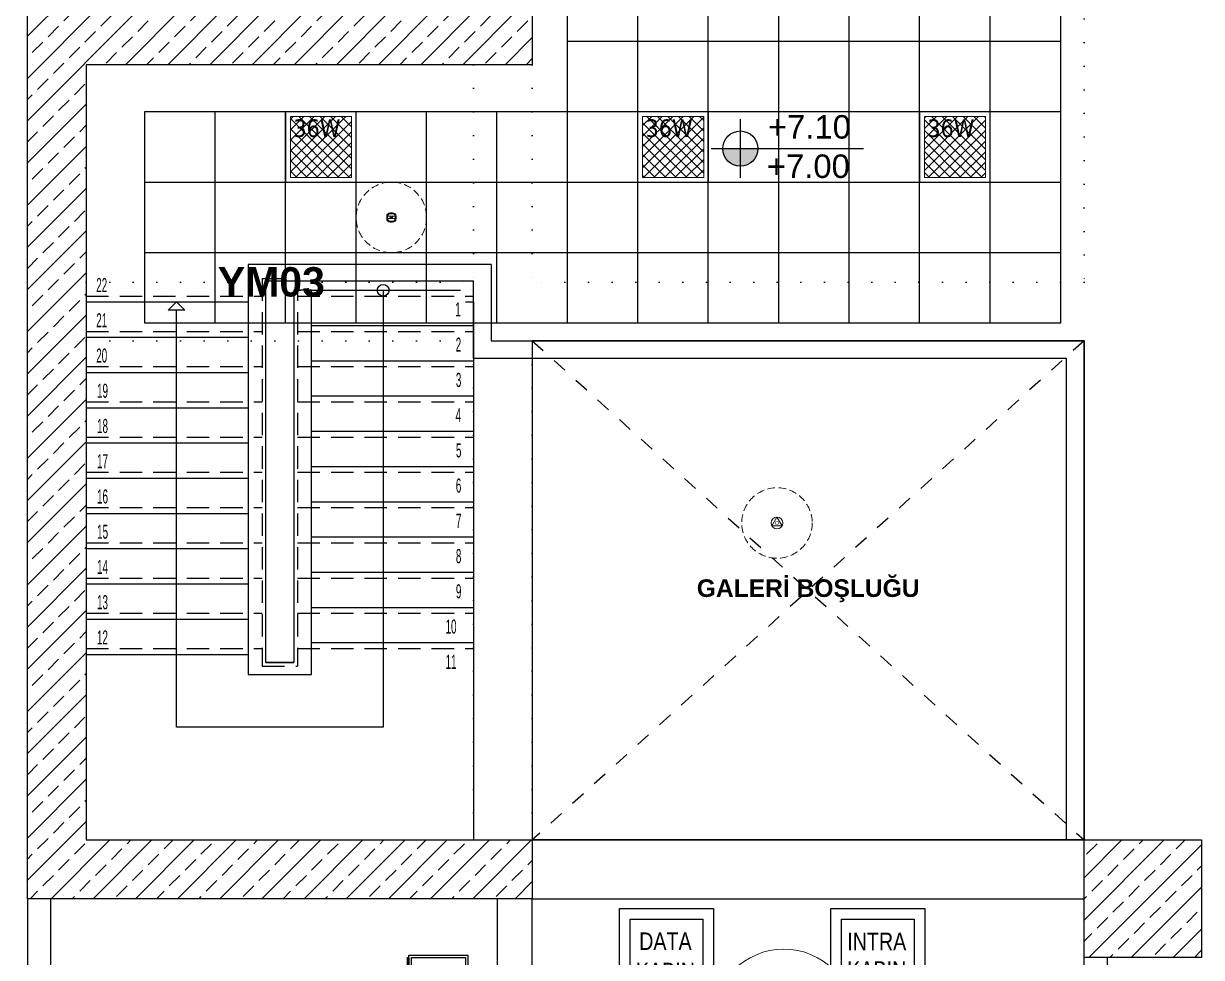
# Model space of a CAD drawing. Header units: centimetres. Extents: x 405564 to 502064, y 46284 to 60634.
# Drawn here: x 461146 to 462150, y 53433 to 54228 of the extents above; entities that cross this region are included whole.
import ezdxf
from ezdxf.enums import TextEntityAlignment as Align

# ---------------------------------------------------------------- set-up
doc = ezdxf.new("R2010")
doc.units = ezdxf.units.CM
for name, pattern in [('3+1_3b$0$DASHED', [0.25, 0.125, -0.125]), ('ACAD_ISO07W100', [3, 0, -3]), ('DASHED', [19.05, 12.7, -6.35]), ('DOT', [0.25, 0, -0.25]), ('HIDDEN', [9.525, 6.35, -3.175])]:
    doc.linetypes.add(name, pattern=pattern)
doc.layers.get('0').update_dxf_attribs({"color": 8, "lineweight": 9})
for name, color, linetype in [('0-KRCN-ASMATAVAN-130426', 8, 'Continuous'), ('AS_DOS_TERAS_UST', 8, 'ACAD_ISO07W100'), ('AS_DUV_GAZBETON', 8, 'Continuous'), ('AS_MER', 8, 'Continuous'), ('AS_MER YON', 8, 'Continuous'), ('AS_MER_HIDDEN', 8, 'HIDDEN'), ('AS_MER_KORK', 8, 'Continuous'), ('AS_SMB_KOT', 8, 'Continuous'), ('AS_TA_BETONARME', 5, 'Continuous'), ('AS_TA_TARAMA', 8, 'Continuous'), ('AS_TEFR_CIHAZ', 8, 'Continuous'), ('AS_YAZI', 8, 'Continuous')]:
    doc.layers.add(name, color=color, linetype=linetype)
doc.layers.add('0-KRCN-AYDINLATMA-130426', color=8, linetype='Continuous', lineweight=9)
doc.layers.add('0-KRCN-MİMARİ-220526', color=8, linetype='Continuous', lineweight=9)
doc.styles.add('2', font='arial.ttf', dxfattribs={"width": 0.9, "height": 200})
doc.styles.add('_yazı-50', font='arial.ttf')
doc.styles.add('ACILIM', font='arial.ttf', dxfattribs={"width": 0.5})
doc.styles.add('Arial', font='arial.ttf', dxfattribs={"height": 150})
doc.styles.add('Kalin02', font='arialbd.ttf')
doc.styles.add('TAHOMA', font='tahoma.ttf')
pattern_1 = [(225, (17560.68, -7819.299), (17.96051, -17.96051), []), (225, (17542.72, -7819.299), (17.96051, -17.96051), [12.7, -6.35])]

# ---------------------------------------------------------------- blocks, each defined once
blk = doc.blocks.new('ABB 6131-21-24-500')
at = {"layer": '0-KRCN-AYDINLATMA-130426'}
for p, q in [((-4, -1), (-4, 1)), ((3.2, 1), (-3.2, 1)), ((-3.2, -0.8), (-3.2, 0.8)), ((-1, 4), (1, 4)), ((-1, -0.9), (-1, 1)), ((-0.8, 3.2), (0.8, 3.2)), ((1, -0.9), (1, 1)), ((3.2, 0.8), (3.2, -0.8)), ((4, 1), (4, -1)), ((3.2, -0.9), (-3.2, -0.9)), ((1, -4), (-1, -4)), ((0.8, -3.2), (-0.8, -3.2))]:
    blk.add_line(p, q, dxfattribs=at)
at = {"layer": '0-KRCN-AYDINLATMA-130426', "linetype": 'HIDDEN'}
blk.add_circle((0, 0), 30, dxfattribs=at)
at = {"layer": '0-KRCN-AYDINLATMA-130426'}
for centre, radius in [((-0.5, 0), 0.0887), ((0, 0), 0.16), ((0.5, 0), 0.0887)]:
    blk.add_circle(centre, radius, dxfattribs=at)
for centre, radius, start, end in [((-1, 1), 3, 90, 180), ((-0.8, 0.8), 2.4, 90, 180), ((0.8, 0.8), 2.4, 0, 90), ((1, 1), 3, 0, 90), ((-1, -1), 3, 180, 270), ((-0.8, -0.8), 2.4, 180, 270), ((0.8, -0.8), 2.4, 270, 0), ((1, -1), 3, 270, 0)]:
    blk.add_arc(centre, radius, start, end, dxfattribs=at)
blk = doc.blocks.new('AST-OD-OD')
at = {"layer": '0-KRCN-AYDINLATMA-130426'}
for p, q in [((0.3, 5), (-4, -2.5)), ((4.6, -2.5), (0.3, 5)), ((4.6, -2.5), (-4, -2.5))]:
    blk.add_line(p, q, dxfattribs=at)
at = {"layer": '0-KRCN-AYDINLATMA-130426', "linetype": 'HIDDEN'}
blk.add_circle((0.3, 0), 30, dxfattribs=at)
at = {"layer": '0-KRCN-AYDINLATMA-130426'}
blk.add_circle((0.3, 0), 5, dxfattribs=at)
at = {"layer": '0-KRCN-AYDINLATMA-130426', "style": '2'}
blk.add_text('O', height=3.43, dxfattribs=at).set_placement((0.3, 0), align=Align.MIDDLE)
blk = doc.blocks.new('SIVA ÜSTÜ TİPİ HOPARLÖR')
at = {"layer": '0-KRCN-AYDINLATMA-130426'}
h = blk.add_hatch(color=256, dxfattribs=at)
h.dxf.hatch_style = 1
h.paths.add_polyline_path([(9.2, 0, 1), (-9.2, 0, 1)])
h.paths.add_polyline_path([(8.2, 0, -1), (-8.2, 0, -1)], flags=16)
h.paths.add_polyline_path([(1.3, -3.9, -0.598176), (0.3, -4.4), (-2.7, -2.4, 0.147433), (-3, -2.3), (-5.1, -2.3, -0.414214), (-5.7, -1.7), (-5.7, 1.7, -0.414214), (-5.1, 2.3), (-3, 2.3, 0.147433), (-2.7, 2.4), (0.3, 4.4, -0.598176), (1.3, 3.9)], flags=0)
h = blk.add_hatch(color=256, dxfattribs=at)
h.dxf.hatch_style = 1
h.paths.add_polyline_path([(0.3, -4.4, 0.598176), (1.3, -3.9), (1.3, 3.9, 0.598176), (0.3, 4.4), (-2.7, 2.4, -0.147433), (-3, 2.3), (-5.1, 2.3, 0.414214), (-5.7, 1.7), (-5.7, -1.7, 0.414214), (-5.1, -2.3), (-3, -2.3, -0.147433), (-2.7, -2.4)])
at = {"layer": '0-KRCN-AYDINLATMA-130426', "const_width": 0.317}
blk.add_lwpolyline([(0.3, -4.4, 0.598176), (1.3, -3.9), (1.3, 3.9, 0.598176), (0.3, 4.4), (-2.7, 2.4, -0.147433), (-3, 2.3), (-5.1, 2.3, 0.414214), (-5.7, 1.7), (-5.7, -1.7, 0.414214), (-5.1, -2.3), (-3, -2.3, -0.147433), (-2.7, -2.4)], format="xyb", close=True, dxfattribs=at)
for points in [[(2.4, 1.3, -0.601398), (2.4, -1.3)], [(2.8, 2.5, -0.658812), (2.8, -2.5)], [(3.2, 3.7, -0.680488), (3.2, -3.7)]]:
    blk.add_lwpolyline(points, format="xyb", dxfattribs=at)
at = {"layer": '0-KRCN-AYDINLATMA-130426'}
blk.add_circle((0, 0), 60, dxfattribs=at)
at = {"layer": '0-KRCN-AYDINLATMA-130426', "ltscale": 0.1}
for radius in [9.5, 9.24, 8.23]:
    blk.add_circle((0, 0), radius, dxfattribs=at)
blk = doc.blocks.new('36W 60x60 cm  SIVA ALTI LED ARMATÜR')
at = {"layer": '0-KRCN-AYDINLATMA-130426'}
h = blk.add_hatch(dxfattribs=at)
h.set_pattern_fill('ANSI37', color=256, scale=2)
h.paths.add_polyline_path([(-26, 26), (26, 26), (26, -26), (-26, -26)])
for points in [[(-30, 30), (30, 30), (30, -30), (-30, -30)], [(-26, 26), (26, 26), (26, -26), (-26, -26)]]:
    blk.add_lwpolyline(points, close=True, dxfattribs=at)
at = {"layer": '0-KRCN-AYDINLATMA-130426', "insert": (-23.5, 23.5), "char_height": 15, "attachment_point": 1, "style": 'TAHOMA'}
blk.add_mtext_dynamic_manual_height_columns('{\\fTahoma|b0|i0|c162|p34;36W}', width=52.946, gutter_width=1.25, heights=[0], dxfattribs=at)
blk = doc.blocks.new('G$C27E741DA')
at = {"layer": '0-KRCN-AYDINLATMA-130426'}
for name, p in [('36W 60x60 cm  SIVA ALTI LED ARMATÜR', (23335.7, 6988.5)), ('36W 60x60 cm  SIVA ALTI LED ARMATÜR', (23635.7, 6988.5)), ('36W 60x60 cm  SIVA ALTI LED ARMATÜR', (23875.7, 6988.5)), ('ABB 6131-21-24-500', (23395.7, 6928.5)), ('AST-OD-OD', (23723.8, 6668.4)), ('SIVA ÜSTÜ TİPİ HOPARLÖR', (23729.9, 6245.6))]:
    blk.add_blockref(name, p, dxfattribs=at)
blk = doc.blocks.new('50x80 DİKİLİTİP PANO')
for points in [[(-38, 51.2), (38, 51.2), (38, 50), (-38, 50)], [(38, 48), (38, 2), (-38, 2), (-38, 48)]]:
    blk.add_lwpolyline(points, close=True)
blk.add_lwpolyline([(40, 50), (40, 0), (-40, 0), (-40, 50), (40, 50)])
blk = doc.blocks.new('INTRANET KABINET')
for points in [[(-40, 9), (40, 9), (40, -71), (-40, -71)], [(-31, 0), (31, 0), (31, -62), (-31, -62)]]:
    blk.add_lwpolyline(points, close=True)
at = {"style": 'Arial', "width": 0.8}
for s, p in [('INTRA', (-1, -19.1)), ('KABIN', (-1, -43.4))]:
    blk.add_text(s, height=15, dxfattribs=at).set_placement(p, align=Align.MIDDLE_CENTER)
blk = doc.blocks.new('DATA KABINET')
for points in [[(40, 0), (-40, 0), (-40, 80), (40, 80)], [(31, 9), (-31, 9), (-31, 71), (31, 71)]]:
    blk.add_lwpolyline(points, close=True)
at = {"style": 'Arial', "width": 0.8}
for s, p in [('DATA', (-1, 52.1)), ('KABIN', (-1, 26.3))]:
    blk.add_text(s, height=15, dxfattribs=at).set_placement(p, align=Align.MIDDLE_CENTER)
blk = doc.blocks.new('Elektrik_1.kat_Cihazlar_FA')
at = {"color": 252}
for name, p in [('DATA KABINET', (10394.4, -3388.3)), ('INTRANET KABINET', (10574.4, -3317.3))]:
    blk.add_blockref(name, p, dxfattribs=at)
at = {"color": 252, "rotation": 90}
blk.add_blockref('50x80 DİKİLİTİP PANO', (10225, -3388.1), dxfattribs=at)
blk = doc.blocks.new('kot01')
at = {"layer": 'AS_SMB_KOT'}
h = blk.add_hatch(color=8, dxfattribs=at)
edge = h.paths.add_edge_path()
edge.add_arc((0, 0), 0.3, 180, 360)
edge.add_line((0.3, 0), (-0.3, 0))
for p, q in [((0, -0.5), (0, 0.5)), ((-0.5, 0), (2.1, 0))]:
    blk.add_line(p, q, dxfattribs=at)
blk.add_circle((0, 0), 0.3, dxfattribs=at)
at = {"layer": 'AS_SMB_KOT', "style": '_yazı-50'}
for tag, p in [('INCE', (0.434, 0.1)), ('KABA', (0.434, -0.5))]:
    blk.add_attdef(tag, p, '', height=0.4, dxfattribs=at)
blk = doc.blocks.new('A$C6A10300A')
at = {"layer": 'AS_TA_TARAMA'}
h = blk.add_hatch(dxfattribs=at)
h.set_pattern_fill('ANSI33', color=256, scale=4, angle=180)
h.set_pattern_definition(pattern_1)
h.paths.add_polyline_path([(23135.68, -7101.45), (23515.68, -7101.45), (23515.68, -7151.45), (23085.68, -7151.45), (23085.68, -6101.45), (23515.68, -6101.45), (23515.68, -6151.45), (23135.68, -6151.45), (23135.68, -6391.45), (23515.68, -6391.45), (23515.68, -6441.45), (23135.68, -6441.45)])
h = blk.add_hatch(dxfattribs=at)
h.set_pattern_fill('ANSI33', color=256, scale=4, angle=180)
h.set_pattern_definition(pattern_1)
h.paths.add_polyline_path([(23985.68, -7201.45), (23985.68, -7101.45), (24085.68, -7101.45), (24085.68, -7201.45)], flags=17)
at = {"layer": 'AS_DOS_TERAS_UST', "linetype": 'DOT', "ltscale": 80}
for p, q in [((23985.68, -6201.45), (23985.68, -6626.45)), ((23465.68, -6441.45), (23465.68, -6626.45)), ((23515.68, -6441.45), (23515.68, -6626.45)), ((23135.68, -6626.45), (23465.68, -6626.45)), ((23985.68, -6626.45), (23515.68, -6626.45)), ((23135.68, -6676.45), (23465.68, -6676.45)), ((23465.68, -6676.45), (23465.68, -7101.45)), ((23515.68, -6676.45), (23515.68, -7101.45)), ((23985.68, -6676.45), (23515.68, -6676.45)), ((23985.68, -6676.45), (23985.68, -7101.45)), ((22850.68, -7101.45), (23085.68, -7101.45)), ((23515.68, -7101.45), (23985.68, -7101.45))]:
    blk.add_line(p, q, dxfattribs=at)
at = {"layer": 'AS_DOS_TERAS_UST', "linetype": '3+1_3b$0$DASHED', "ltscale": 100}
for points in [[(23515.68, -6676.45), (23985.68, -7101.45)], [(23985.68, -6676.45), (23515.68, -7101.45)]]:
    blk.add_lwpolyline(points, dxfattribs=at)
at = {"layer": 'AS_DUV_GAZBETON'}
blk.add_lwpolyline([(23985.68, -7101.45), (23515.68, -7101.45), (23515.68, -7151.45), (23985.68, -7151.45)], close=True, dxfattribs=at)
for points in [[(23985.68, -7531.45), (23985.68, -7531.45), (23985.68, -7551.45), (24065.68, -7551.45), (24065.68, -7681.45), (23105.68, -7681.45), (23105.68, -7151.45), (23085.68, -7151.45), (23085.68, -7701.45), (24065.68, -7701.45), (24065.68, -7841.45), (24085.68, -7841.45), (24085.68, -7531.45), (24005.68, -7531.45)], [(23985.68, -7361.45), (23515.68, -7361.45), (23515.68, -7151.45), (23485.68, -7151.45), (23485.68, -7381.45), (23985.68, -7381.45)], [(24005.68, -7236.45), (23985.68, -7236.45), (23985.68, -7201.45)], [(24005.68, -7236.45), (24005.68, -7201.45)]]:
    blk.add_lwpolyline(points, dxfattribs=at)
at = {"layer": 'AS_MER'}
for p, q in [((23312.68, -6633.45), (23318.68, -6633.45)), ((23322.68, -6633.45), (23454.68, -6633.45)), ((23135.68, -6643.45), (23142.68, -6643.45)), ((23135.68, -6643.45), (23273.68, -6643.45)), ((23327.68, -6663.45), (23465.68, -6663.45)), ((23135.68, -6673.45), (23142.68, -6673.45)), ((23135.68, -6673.45), (23273.68, -6673.45)), ((23327.68, -6693.45), (23465.68, -6693.45)), ((23135.68, -6703.45), (23142.68, -6703.45)), ((23135.68, -6703.45), (23273.68, -6703.45)), ((23327.68, -6723.45), (23465.68, -6723.45)), ((23135.68, -6733.45), (23142.68, -6733.45)), ((23135.68, -6733.45), (23273.68, -6733.45)), ((23327.68, -6753.45), (23465.68, -6753.45)), ((23135.68, -6763.45), (23142.68, -6763.45)), ((23135.68, -6763.45), (23273.68, -6763.45)), ((23327.68, -6783.45), (23465.68, -6783.45)), ((23135.68, -6793.45), (23142.68, -6793.45)), ((23135.68, -6793.45), (23273.68, -6793.45)), ((23327.68, -6813.45), (23465.68, -6813.45)), ((23135.68, -6823.45), (23142.68, -6823.45)), ((23135.68, -6823.45), (23273.68, -6823.45)), ((23327.68, -6843.45), (23465.68, -6843.45)), ((23135.68, -6853.45), (23142.68, -6853.45)), ((23135.68, -6853.45), (23273.68, -6853.45)), ((23327.68, -6873.45), (23465.68, -6873.45)), ((23135.68, -6883.45), (23142.68, -6883.45)), ((23135.68, -6883.45), (23273.68, -6883.45)), ((23327.68, -6903.45), (23465.68, -6903.45)), ((23135.68, -6913.45), (23142.68, -6913.45)), ((23135.68, -6913.45), (23273.68, -6913.45)), ((23327.68, -6933.45), (23465.68, -6933.45)), ((23135.68, -6943.45), (23273.68, -6943.45)), ((23288.68, -6950.45), (23312.68, -6950.45))]:
    blk.add_line(p, q, dxfattribs=at)
for points in [[(23288.68, -6673.45), (23288.68, -6625.45)], [(23288.68, -6950.45), (23288.68, -6914.45)]]:
    blk.add_lwpolyline(points, dxfattribs=at)
at = {"layer": 'AS_MER YON'}
for points in [[(23388.68, -6633.45), (23388.68, -7005.45), (23212.68, -7005.45), (23212.68, -6650.45)], [(23458.68, -6643.45), (23465.68, -6643.45), (23465.68, -7101.45)], [(23465.68, -7101.45), (23985.68, -7101.45), (23985.68, -6676.45), (23515.68, -6676.45)], [(23515.68, -6676.45), (23515.68, -7101.45)]]:
    blk.add_lwpolyline(points, dxfattribs=at)
blk.add_lwpolyline([(23205.68, -6650.45), (23205.68, -6650.45), (23212.68, -6643.45), (23219.68, -6650.45)], close=True, dxfattribs=at)
blk.add_circle((23388.68, -6633.45), 5, dxfattribs=at)
at = {"layer": 'AS_MER_HIDDEN', "linetype": 'DASHED', "ltscale": 1.5}
for p, q in [((23285.68, -6623.45), (23285.68, -6953.45)), ((23285.68, -6623.45), (23315.68, -6623.45)), ((23315.68, -6623.45), (23315.68, -6953.45)), ((23135.68, -6638.45), (23285.68, -6638.45)), ((23315.68, -6638.45), (23465.68, -6638.45)), ((23135.68, -6668.45), (23285.68, -6668.45)), ((23315.68, -6668.45), (23465.68, -6668.45)), ((23135.68, -6698.45), (23285.68, -6698.45)), ((23315.68, -6698.45), (23465.68, -6698.45)), ((23135.68, -6728.45), (23285.68, -6728.45)), ((23315.68, -6728.45), (23465.68, -6728.45)), ((23135.68, -6758.45), (23285.68, -6758.45)), ((23315.68, -6758.45), (23465.68, -6758.45)), ((23135.68, -6788.45), (23285.68, -6788.45)), ((23315.68, -6788.45), (23465.68, -6788.45)), ((23135.68, -6818.45), (23285.68, -6818.45)), ((23315.68, -6818.45), (23465.68, -6818.45)), ((23135.68, -6848.45), (23285.68, -6848.45)), ((23315.68, -6848.45), (23465.68, -6848.45)), ((23135.68, -6878.45), (23285.68, -6878.45)), ((23315.68, -6878.45), (23465.68, -6878.45)), ((23135.68, -6908.45), (23285.68, -6908.45)), ((23315.68, -6908.45), (23465.68, -6908.45)), ((23135.68, -6938.45), (23285.68, -6938.45)), ((23315.68, -6938.45), (23465.68, -6938.45)), ((23285.68, -6953.45), (23315.68, -6953.45))]:
    blk.add_line(p, q, dxfattribs=at)
at = {"layer": 'AS_MER_HIDDEN'}
blk.add_lwpolyline([(23312.68, -6633.45), (23312.68, -6662.45)], dxfattribs=at)
at = {"layer": 'AS_MER_KORK'}
for points in [[(23480.68, -6611.45), (23273.68, -6611.45), (23273.68, -6960.45)], [(23480.68, -6611.45), (23480.68, -6676.45), (23985.68, -6676.45), (23985.68, -7101.45), (23970.68, -7101.45), (23970.68, -6691.45), (23465.68, -6691.45), (23465.68, -6625.45)], [(23273.68, -6960.45), (23327.68, -6960.45), (23327.68, -6633.45), (23312.68, -6633.45), (23312.68, -6950.45), (23288.68, -6950.45), (23288.68, -6625.45), (23465.68, -6625.45)]]:
    blk.add_lwpolyline(points, dxfattribs=at)
at = {"layer": 'AS_TA_BETONARME'}
for p, q in [((23085.68, -7151.45), (23085.68, -6101.45)), ((23515.68, -6391.45), (23515.68, -6441.45)), ((23515.68, -6441.45), (23135.68, -6441.45)), ((23135.68, -6441.45), (23135.68, -7101.45)), ((23135.68, -7101.45), (23515.68, -7101.45)), ((23515.68, -7101.45), (23515.68, -7151.45)), ((23985.68, -7101.45), (24085.68, -7101.45)), ((23985.68, -7201.45), (23985.68, -7101.45)), ((24085.68, -7101.45), (24085.68, -7201.45)), ((23515.68, -7151.45), (23085.68, -7151.45)), ((24085.68, -7201.45), (23985.68, -7201.45))]:
    blk.add_line(p, q, dxfattribs=at)
at = {"layer": 'AS_SMB_KOT'}
ref = blk.add_blockref('kot01', (23692.94, -6512.88), dxfattribs=dict(at, xscale=50, yscale=50, zscale=50))
ref.add_attrib('INCE', '+7.10', dxfattribs={"layer": '0', "color": 1, "height": 20, "style": '_yazı-50'}).set_placement((23716.39, -6510.38), align=Align.BOTTOM_LEFT)
ref.add_attrib('KABA', '+7.00', (23715.48, -6537.88), dxfattribs={"layer": '0', "height": 20, "style": '_yazı-50'})
at = {"layer": 'AS_TEFR_CIHAZ'}
blk.add_blockref('Elektrik_1.kat_Cihazlar_FA', (13235.68, -3851.45), dxfattribs=at)
at = {"layer": 'AS_MER', "style": 'ACILIM', "width": 0.5}
for s, p in [('22', (23144.29, -6623.03)), ('21', (23144.29, -6653.03)), ('20', (23144.29, -6683.03)), ('19', (23144.99, -6713.03)), ('18', (23144.99, -6743.03)), ('17', (23144.98, -6773.03)), ('16', (23144.98, -6803.03)), ('15', (23145.03, -6833.03)), ('14', (23144.96, -6863.03)), ('13', (23144.98, -6893.03)), ('12', (23144.92, -6923.03))]:
    blk.add_text(s, height=12, dxfattribs=at).set_placement(p, align=Align.TOP_LEFT)
for s, p in [('1', (23454.69, -6659.36)), ('2', (23455.12, -6689.36)), ('3', (23455.28, -6719.36)), ('4', (23455.01, -6749.36)), ('5', (23455.33, -6779.36)), ('6', (23455.24, -6809.36)), ('7', (23455.33, -6839.36)), ('8', (23455.28, -6869.36)), ('9', (23455.29, -6899.36)), ('10', (23451.16, -6929.36)), ('11', (23451.16, -6959.36))]:
    blk.add_text(s, height=12, dxfattribs=at).set_placement(p, align=Align.BOTTOM_RIGHT)
at = {"layer": 'AS_YAZI', "style": 'Kalin02'}
for s, width, heights, insert, char_height, attachment_point in [('YM03', 517.0646, [194.58], (23339.05, -6613.81), 25, 3), ('GALERİ BOŞLUĞU', 337.4519, [84.09], (23750.68, -6889.31), 15, 5)]:
    blk.add_mtext_dynamic_manual_height_columns(s, width=width, gutter_width=375, heights=heights, dxfattribs=dict(at, insert=insert, char_height=char_height, attachment_point=attachment_point))

msp = doc.modelspace()

# ---------------------------------------------------------------- linework, layer by layer
at = {"layer": '0-KRCN-ASMATAVAN-130426'}
for p, q in [((461669.7, 53972.6), (461669.7, 54692.6)), ((461729.7, 53972.6), (461729.7, 54692.6)), ((461789.7, 53972.6), (461789.7, 54692.6)), ((461849.7, 53972.6), (461849.7, 54692.6)), ((461909.7, 53972.6), (461909.7, 54692.6)), ((461969.7, 53972.6), (461969.7, 54692.6)), ((462029.7, 54692.6), (462029.7, 53972.6)), ((461609.7, 54152.6), (461609.7, 54572.6)), ((461609.7, 54212.6), (462029.7, 54212.6)), ((461249.7, 53972.6), (461249.7, 54152.6)), ((461249.7, 54152.6), (461609.7, 54152.6)), ((461309.7, 53972.6), (461309.7, 54152.6)), ((461369.7, 53972.6), (461369.7, 54152.6)), ((461429.7, 53972.6), (461429.7, 54152.6)), ((461489.7, 53972.6), (461489.7, 54152.6)), ((461549.7, 53972.6), (461549.7, 54152.6)), ((461609.7, 54152.6), (462029.7, 54152.6)), ((461609.7, 53972.6), (461609.7, 54152.6)), ((461249.7, 54092.6), (462029.7, 54092.6)), ((461249.7, 54032.6), (462029.7, 54032.6)), ((462029.7, 53972.6), (461249.7, 53972.6))]:
    msp.add_line(p, q, dxfattribs=at)

# ---------------------------------------------------------------- block references
at = {"layer": '0-KRCN-AYDINLATMA-130426'}
msp.add_blockref('G$C27E741DA', (438064.1, 47134), dxfattribs=at)

# ---------------------------------------------------------------- next in the draw order: block references
at = {"layer": '0-KRCN-MİMARİ-220526'}
msp.add_blockref('A$C6A10300A', (438064.1, 60634), dxfattribs=at)

doc.saveas('drawing.dxf')
